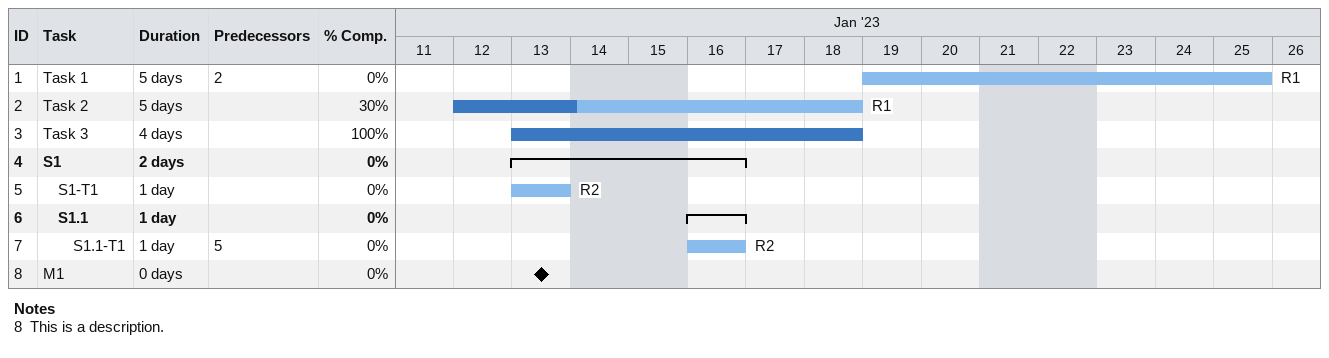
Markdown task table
| ID | Level | Task | Duration | Start | Finish | Predecessors | Resources | % complete |
|---|---|---|---|---|---|---|---|---|
| 1 | 1 | Task 1 | 5d | 2023-01-19 | 2023-01-25 | 2 | R1 | 0 |
| 2 | 1 | Task 2 | 5d | 2023-01-12 | 2023-01-18 |  | R1 | 30 |
| 3 | 1 | Task 3 | 4d | 2023-01-13 | 2023-01-18 |  |  | 100 |
| 4 | 1 | **S1** | 2d | 2023-01-13 | 2023-01-16 |  |  | 0 |
| 5 | 2 | S1-T1 | 1d | 2023-01-13 | 2023-01-13 |  | R2 | 0 |
| 6 | 2 | **S1.1** | 1d | 2023-01-16 | 2023-01-16 |  |  | 0 |
| 7 | 3 | S1.1-T1 | 1d | 2023-01-16 | 2023-01-16 | 5 | R2 | 0 |
| 8 | 1 | M1 | 0d | 2023-01-13 | 2023-01-13 |  |  | 0 |

Notes
- 8: This is a description.
